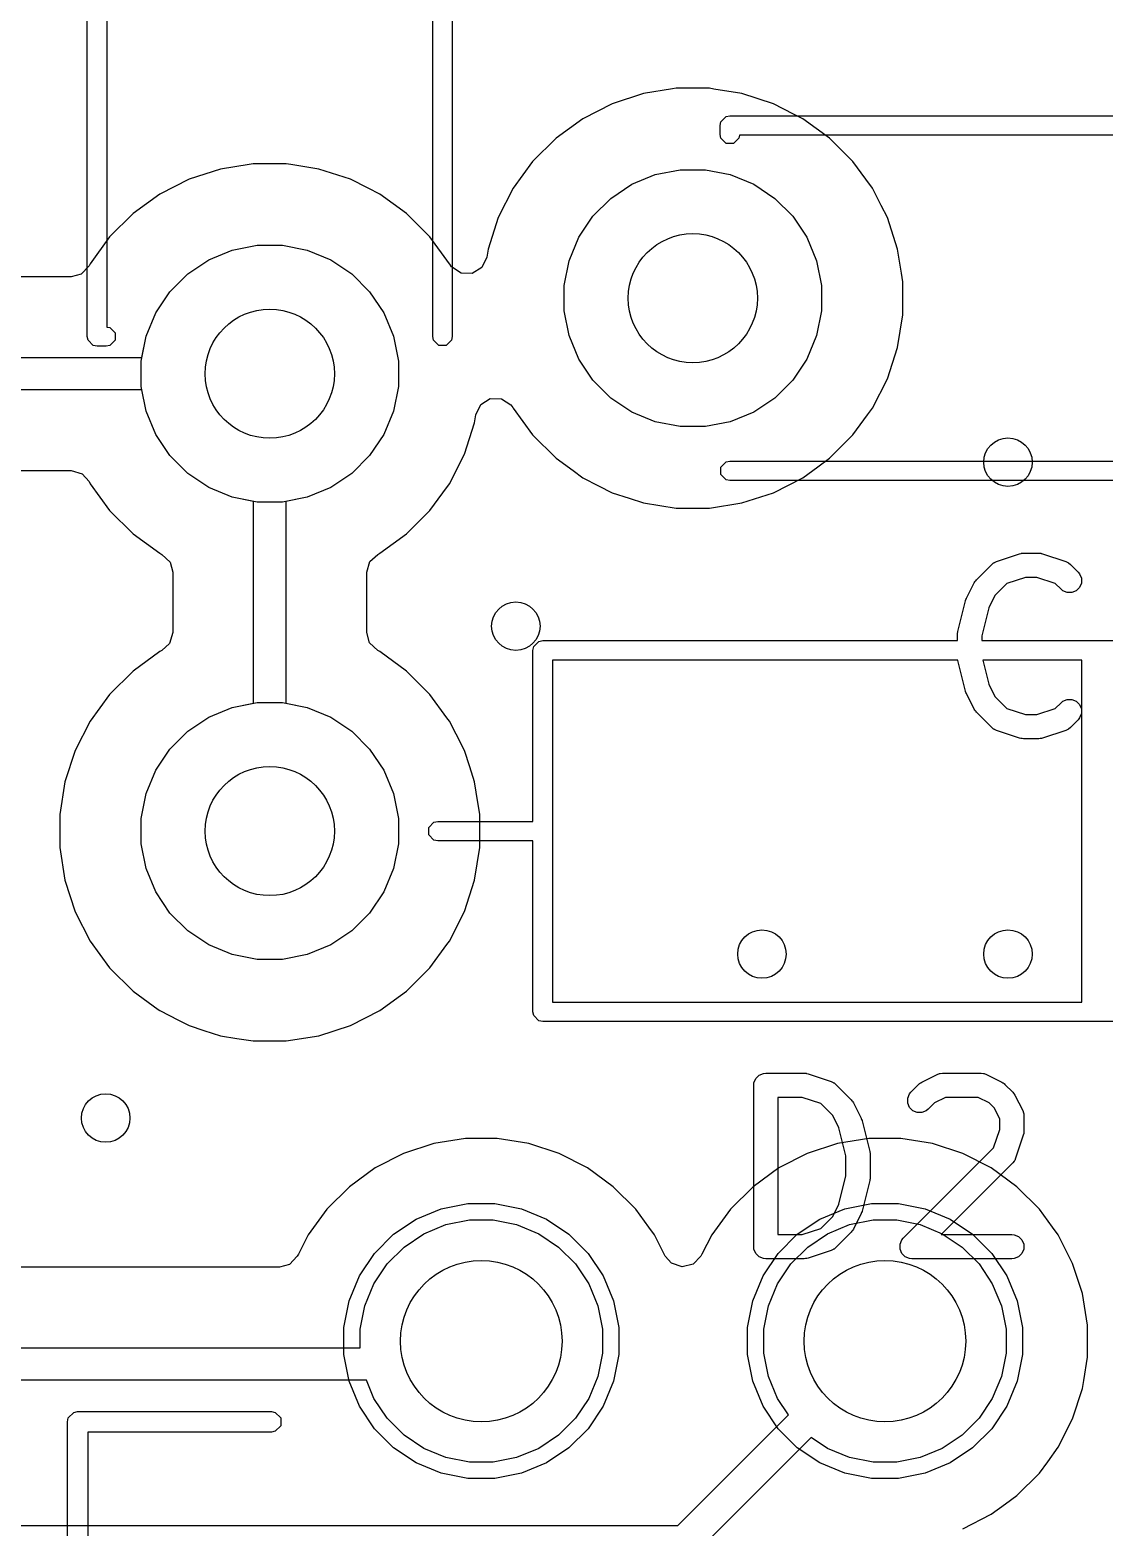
# Model space of a CAD drawing. Header units: inches. Extents: x 5.59 to 6.78, y -5.65 to -2.26.
# Drawn here: x 5.9721 to 6.234, y -3.8354 to -3.4702 of the extents above; entities that cross this region are included whole.
import ezdxf

# ---------------------------------------------------------------- set-up
doc = ezdxf.new("R2010")
doc.units = ezdxf.units.IN
doc.header["$MEASUREMENT"] = 0
for name, color, linetype, true_color in [('Edge.Cuts', 31, 'CONTINUOUS', 0xffb86c), ('F.Cu', 11, 'CONTINUOUS', 0xff5555), ('F.Mask', 191, 'CONTINUOUS', 0xbd93f9), ('F.Silkscreen', 141, 'CONTINUOUS', 0x8be9fd)]:
    doc.layers.add(name, color=color, linetype=linetype, true_color=true_color)

msp = doc.modelspace()

# ---------------------------------------------------------------- linework, layer by layer
at = {"layer": 'Edge.Cuts'}
for centre, radius in [((6.1337, -3.53559), 0.01575), ((6.1337, -3.53559), 0.01575), ((6.03055, -3.55402), 0.01575), ((6.03055, -3.55402), 0.01575), ((6.03055, -3.66559), 0.01575), ((6.03055, -3.66559), 0.01575), ((6.08213, -3.79), 0.01969), ((6.08213, -3.79), 0.01969), ((6.18055, -3.79), 0.01969), ((6.18055, -3.79), 0.01969)]:
    msp.add_circle(centre, radius, dxfattribs=at)
at = {"layer": 'F.Cu', "linetype": 'CONTINUOUS'}
for p, q in [((6.12171, -3.48565), (6.11405, -3.48814)), ((6.12871, -3.48454), (6.12171, -3.48565)), ((6.12967, -3.48439), (6.12871, -3.48454)), ((6.13773, -3.48439), (6.12967, -3.48439)), ((6.13882, -3.48456), (6.13773, -3.48439)), ((6.14569, -3.48565), (6.13882, -3.48456)), ((6.15336, -3.48814), (6.14569, -3.48565)), ((6.11405, -3.48814), (6.10687, -3.4918)), ((6.15829, -3.49066), (6.15336, -3.48814)), ((6.16054, -3.4918), (6.15829, -3.49066)), ((6.10687, -3.4918), (6.10035, -3.49654)), ((6.16706, -3.49654), (6.16054, -3.4918)), ((6.16054, -3.4918), (6.16054, -3.4918)), ((6.16054, -3.4918), (6.16054, -3.4918)), ((6.10035, -3.49654), (6.09465, -3.50224)), ((6.17275, -3.50224), (6.16706, -3.49654)), ((6.09465, -3.50224), (6.08991, -3.50876)), ((6.1759, -3.50657), (6.17275, -3.50224)), ((6.01856, -3.50408), (6.0109, -3.50657)), ((6.02556, -3.50297), (6.01856, -3.50408)), ((6.02652, -3.50281), (6.02556, -3.50297)), ((6.03458, -3.50281), (6.02652, -3.50281)), ((6.03567, -3.50299), (6.03458, -3.50281)), ((6.04254, -3.50408), (6.03567, -3.50299)), ((6.05021, -3.50657), (6.04254, -3.50408)), ((6.11885, -3.50781), (6.12456, -3.50545)), ((6.12456, -3.50545), (6.13061, -3.50425)), ((6.13061, -3.50425), (6.13679, -3.50425)), ((6.13679, -3.50425), (6.14284, -3.50545)), ((6.14284, -3.50545), (6.14855, -3.50781)), ((6.0109, -3.50657), (6.00372, -3.51022)), ((6.0545, -3.50876), (6.05021, -3.50657)), ((6.05739, -3.51022), (6.0545, -3.50876)), ((6.08991, -3.50876), (6.08625, -3.51594)), ((6.11372, -3.51124), (6.11885, -3.50781)), ((6.14855, -3.50781), (6.15368, -3.51124)), ((6.17749, -3.50876), (6.1759, -3.50657)), ((6.17966, -3.51301), (6.17749, -3.50876)), ((6.00372, -3.51022), (5.9972, -3.51496)), ((6.06391, -3.51496), (6.05739, -3.51022)), ((6.05739, -3.51022), (6.05739, -3.51022)), ((6.05739, -3.51022), (6.05739, -3.51022)), ((6.10935, -3.51561), (6.11372, -3.51124)), ((6.15368, -3.51124), (6.15805, -3.51561)), ((6.18115, -3.51594), (6.17966, -3.51301)), ((5.9972, -3.51496), (5.9915, -3.52066)), ((6.06961, -3.52066), (6.06391, -3.51496)), ((6.08625, -3.51594), (6.08376, -3.5236)), ((6.10592, -3.52074), (6.10935, -3.51561)), ((6.15805, -3.51561), (6.16148, -3.52074)), ((6.18364, -3.5236), (6.18115, -3.51594)), ((5.9915, -3.52066), (5.98676, -3.52718)), ((6.07434, -3.52718), (6.06961, -3.52066)), ((6.0157, -3.52624), (6.02141, -3.52388)), ((6.02141, -3.52388), (6.02746, -3.52267)), ((6.02746, -3.52267), (6.03364, -3.52267)), ((6.03364, -3.52267), (6.03969, -3.52388)), ((6.03969, -3.52388), (6.0454, -3.52624)), ((6.08376, -3.5236), (6.08345, -3.52559)), ((6.10356, -3.52645), (6.10592, -3.52074)), ((6.16148, -3.52074), (6.16384, -3.52645)), ((6.18457, -3.52949), (6.18364, -3.5236)), ((5.98649, -3.52771), (5.9846, -3.52971)), ((5.98676, -3.52718), (5.98649, -3.52771)), ((6.01057, -3.52967), (6.0157, -3.52624)), ((6.0454, -3.52624), (6.05053, -3.52967)), ((6.07444, -3.52734), (6.07434, -3.52718)), ((6.07446, -3.52733), (6.07444, -3.52734)), ((6.07489, -3.52797), (6.07446, -3.52733)), ((6.08345, -3.52559), (6.08227, -3.52808)), ((6.10236, -3.5325), (6.10356, -3.52645)), ((6.16384, -3.52645), (6.16505, -3.5325)), ((5.98214, -3.53037), (5.91815, -3.53037)), ((5.9846, -3.52971), (5.98214, -3.53037)), ((6.0062, -3.53403), (6.01057, -3.52967)), ((6.05053, -3.52967), (6.0549, -3.53403)), ((6.07718, -3.52949), (6.07489, -3.52797)), ((6.07993, -3.52953), (6.07718, -3.52949)), ((6.08227, -3.52808), (6.07993, -3.52953)), ((6.1849, -3.53156), (6.18457, -3.52949)), ((6.1849, -3.53962), (6.1849, -3.53156)), ((6.00277, -3.53917), (6.0062, -3.53403)), ((6.0549, -3.53403), (6.05833, -3.53917)), ((6.10236, -3.53868), (6.10236, -3.5325)), ((6.16505, -3.5325), (6.16505, -3.53868)), ((6.10356, -3.54473), (6.10236, -3.53868)), ((6.16505, -3.53868), (6.16384, -3.54473)), ((6.00041, -3.54487), (6.00277, -3.53917)), ((6.05833, -3.53917), (6.06069, -3.54487)), ((6.18364, -3.54758), (6.1849, -3.53962)), ((5.99938, -3.55008), (6.00041, -3.54487)), ((6.06069, -3.54487), (6.0619, -3.55093)), ((6.10592, -3.55044), (6.10356, -3.54473)), ((6.16384, -3.54473), (6.16148, -3.55044)), ((6.18115, -3.55524), (6.18364, -3.54758)), ((5.79061, -3.55008), (5.99938, -3.55008)), ((6.0619, -3.55093), (6.0619, -3.5571)), ((6.10935, -3.55557), (6.10592, -3.55044)), ((6.16148, -3.55044), (6.15805, -3.55557)), ((6.0619, -3.5571), (6.06069, -3.56316)), ((6.11372, -3.55994), (6.10935, -3.55557)), ((6.15805, -3.55557), (6.15368, -3.55994)), ((6.17749, -3.56243), (6.18115, -3.55524)), ((5.99938, -3.55795), (5.78898, -3.55795)), ((6.00041, -3.56316), (5.99938, -3.55795)), ((6.08199, -3.56153), (6.08432, -3.56007)), ((6.08432, -3.56007), (6.08707, -3.56011)), ((6.08707, -3.56011), (6.08936, -3.56163)), ((6.11885, -3.56337), (6.11372, -3.55994)), ((6.15368, -3.55994), (6.14855, -3.56337)), ((6.00277, -3.56886), (6.00041, -3.56316)), ((6.06069, -3.56316), (6.05833, -3.56886)), ((6.08049, -3.56601), (6.08081, -3.56401)), ((6.08081, -3.56401), (6.08199, -3.56153)), ((6.08936, -3.56163), (6.08979, -3.56227)), ((6.08979, -3.56227), (6.08981, -3.56226)), ((6.08981, -3.56226), (6.08991, -3.56243)), ((6.08991, -3.56243), (6.09465, -3.56895)), ((6.12456, -3.56573), (6.11885, -3.56337)), ((6.14855, -3.56337), (6.14284, -3.56573)), ((6.17275, -3.56895), (6.17629, -3.56407)), ((6.17629, -3.56407), (6.17749, -3.56243)), ((6.078, -3.57367), (6.08049, -3.56601)), ((6.13061, -3.56693), (6.12456, -3.56573)), ((6.13679, -3.56693), (6.13061, -3.56693)), ((6.14284, -3.56573), (6.13679, -3.56693)), ((6.0062, -3.574), (6.00277, -3.56886)), ((6.05833, -3.56886), (6.0549, -3.574)), ((6.09465, -3.56895), (6.10035, -3.57464)), ((6.16706, -3.57464), (6.17275, -3.56895)), ((6.17275, -3.56895), (6.17275, -3.56895)), ((6.17275, -3.56895), (6.17275, -3.56895)), ((6.01057, -3.57836), (6.0062, -3.574)), ((6.0549, -3.574), (6.05053, -3.57836)), ((6.07434, -3.58085), (6.078, -3.57367)), ((6.10035, -3.57464), (6.10449, -3.57766)), ((6.1642, -3.57672), (6.16706, -3.57464)), ((6.16706, -3.57464), (6.16706, -3.57464)), ((6.16706, -3.57464), (6.16706, -3.57464)), ((5.79239, -3.57766), (5.98214, -3.57766)), ((5.98214, -3.57766), (5.98478, -3.57843)), ((5.98478, -3.57843), (5.98649, -3.58032)), ((6.0157, -3.58179), (6.01057, -3.57836)), ((6.05053, -3.57836), (6.0454, -3.58179)), ((6.10449, -3.57766), (6.10687, -3.57938)), ((6.16054, -3.57938), (6.1642, -3.57672)), ((5.98649, -3.58032), (5.98676, -3.58085)), ((5.98676, -3.58085), (5.9915, -3.58737)), ((6.02141, -3.58416), (6.0157, -3.58179)), ((6.0454, -3.58179), (6.03969, -3.58416)), ((6.07275, -3.58304), (6.07434, -3.58085)), ((6.10687, -3.57938), (6.11069, -3.58133)), ((6.11069, -3.58133), (6.11405, -3.58304)), ((6.15336, -3.58304), (6.16054, -3.57938)), ((6.02661, -3.58519), (6.02141, -3.58416)), ((6.02661, -3.63442), (6.02661, -3.58519)), ((6.03969, -3.58416), (6.03449, -3.58519)), ((6.03449, -3.58519), (6.03449, -3.63442)), ((6.06961, -3.58737), (6.07275, -3.58304)), ((6.11405, -3.58304), (6.11405, -3.58304)), ((6.11405, -3.58304), (6.11405, -3.58304)), ((6.11405, -3.58304), (6.11815, -3.58438)), ((6.11815, -3.58438), (6.12171, -3.58553)), ((6.12171, -3.58553), (6.12569, -3.58616)), ((6.12569, -3.58616), (6.12967, -3.58679)), ((6.13773, -3.58679), (6.14569, -3.58553)), ((6.14569, -3.58553), (6.15336, -3.58304)), ((5.9915, -3.58737), (5.9915, -3.58737)), ((5.9915, -3.58737), (5.9972, -3.59307)), ((6.06391, -3.59307), (6.0696, -3.58737)), ((6.0696, -3.58737), (6.0696, -3.58737)), ((6.0696, -3.58737), (6.06961, -3.58737)), ((6.12967, -3.58679), (6.12967, -3.58679)), ((6.12967, -3.58679), (6.13773, -3.58679)), ((6.13773, -3.58679), (6.13773, -3.58679)), ((5.9972, -3.59307), (6.00372, -3.59781)), ((6.05739, -3.59781), (6.06391, -3.59307)), ((6.00372, -3.59781), (6.00424, -3.59808)), ((6.00424, -3.59808), (6.00624, -3.59996)), ((6.00624, -3.59996), (6.00691, -3.60243)), ((6.05419, -3.60243), (6.05497, -3.59979)), ((6.05497, -3.59979), (6.05686, -3.59808)), ((6.05686, -3.59808), (6.05739, -3.59781)), ((6.00691, -3.60243), (6.00691, -3.61718)), ((6.05419, -3.61718), (6.05419, -3.60243)), ((6.00691, -3.61718), (6.00613, -3.61982)), ((6.05486, -3.61964), (6.05419, -3.61718)), ((6.00372, -3.6218), (5.9972, -3.62654)), ((6.00424, -3.62153), (6.00372, -3.6218)), ((6.00613, -3.61982), (6.00424, -3.62153)), ((6.05686, -3.62153), (6.05486, -3.61964)), ((6.05739, -3.6218), (6.05686, -3.62153)), ((6.06391, -3.62654), (6.05739, -3.6218)), ((5.9972, -3.62654), (5.9915, -3.63224)), ((6.06961, -3.63224), (6.06391, -3.62654)), ((5.9915, -3.63224), (5.98676, -3.63876)), ((6.07374, -3.63792), (6.06961, -3.63224)), ((6.0157, -3.63781), (6.02141, -3.63545)), ((6.02141, -3.63545), (6.02661, -3.63442)), ((6.03449, -3.63442), (6.03969, -3.63545)), ((6.03969, -3.63545), (6.0454, -3.63781)), ((5.98676, -3.63876), (5.9831, -3.64594)), ((6.01057, -3.64124), (6.0157, -3.63781)), ((6.0454, -3.63781), (6.05053, -3.64124)), ((6.07434, -3.63876), (6.07374, -3.63792)), ((6.07598, -3.64197), (6.07434, -3.63876)), ((6.0062, -3.64561), (6.01057, -3.64124)), ((6.05053, -3.64124), (6.0549, -3.64561)), ((6.078, -3.64594), (6.07598, -3.64197)), ((5.9831, -3.64594), (5.98061, -3.6536)), ((6.00277, -3.65074), (6.0062, -3.64561)), ((6.0549, -3.64561), (6.05833, -3.65074)), ((6.0793, -3.64994), (6.078, -3.64594)), ((6.078, -3.64594), (6.078, -3.64594)), ((6.078, -3.64594), (6.078, -3.64594)), ((6.00041, -3.65645), (6.00277, -3.65074)), ((6.05833, -3.65074), (6.06069, -3.65645)), ((6.08049, -3.6536), (6.0793, -3.64994)), ((5.98061, -3.6536), (5.97935, -3.66156)), ((6.08089, -3.6561), (6.08049, -3.6536)), ((5.99921, -3.6625), (6.00041, -3.65645)), ((6.06069, -3.65645), (6.0619, -3.6625)), ((6.08175, -3.66156), (6.08089, -3.6561)), ((5.97935, -3.66156), (5.97935, -3.66962)), ((5.99921, -3.66868), (5.99921, -3.6625)), ((6.0619, -3.6625), (6.0619, -3.66868)), ((6.08175, -3.66962), (6.08175, -3.66156)), ((5.97935, -3.66962), (5.98061, -3.67758)), ((6.00041, -3.67473), (5.99921, -3.66868)), ((6.0619, -3.66868), (6.06069, -3.67473)), ((6.08049, -3.67758), (6.08175, -3.66962)), ((5.98061, -3.67758), (5.9831, -3.68525)), ((6.00277, -3.68044), (6.00041, -3.67473)), ((6.06069, -3.67473), (6.05833, -3.68044)), ((6.078, -3.68524), (6.08049, -3.67758)), ((6.0062, -3.68557), (6.00277, -3.68044)), ((6.05833, -3.68044), (6.0549, -3.68557)), ((5.9831, -3.68525), (5.98676, -3.69243)), ((6.01057, -3.68994), (6.0062, -3.68557)), ((6.0549, -3.68557), (6.05053, -3.68994)), ((6.07434, -3.69243), (6.078, -3.68524)), ((6.0157, -3.69337), (6.01057, -3.68994)), ((6.05053, -3.68994), (6.0454, -3.69337)), ((5.98676, -3.69243), (5.9915, -3.69895)), ((6.02141, -3.69573), (6.0157, -3.69337)), ((6.02746, -3.69693), (6.02141, -3.69573)), ((6.03969, -3.69573), (6.03364, -3.69693)), ((6.0454, -3.69337), (6.03969, -3.69573)), ((6.06961, -3.69895), (6.07374, -3.69326)), ((6.07374, -3.69326), (6.07434, -3.69243)), ((5.9915, -3.69895), (5.9972, -3.70464)), ((6.03364, -3.69693), (6.02746, -3.69693)), ((6.06391, -3.70464), (6.0696, -3.69895)), ((6.0696, -3.69895), (6.0696, -3.69895)), ((6.0696, -3.69895), (6.06961, -3.69895)), ((5.9972, -3.70464), (6.0033, -3.70908)), ((6.05739, -3.70938), (6.06246, -3.7057)), ((6.06246, -3.7057), (6.06391, -3.70464)), ((6.06391, -3.70464), (6.06391, -3.70464)), ((6.06391, -3.70464), (6.06391, -3.70464)), ((6.0033, -3.70908), (6.00372, -3.70938)), ((6.00372, -3.70938), (6.00829, -3.71171)), ((6.05021, -3.71304), (6.05739, -3.70938)), ((6.00829, -3.71171), (6.0109, -3.71304)), ((6.0109, -3.71304), (6.0109, -3.71304)), ((6.0109, -3.71304), (6.0109, -3.71304)), ((6.0109, -3.71304), (6.01448, -3.71421)), ((6.01448, -3.71421), (6.01856, -3.71553)), ((6.04254, -3.71553), (6.05021, -3.71304)), ((6.01856, -3.71553), (6.02254, -3.71616)), ((6.02254, -3.71616), (6.02652, -3.71679)), ((6.02652, -3.71679), (6.02652, -3.71679)), ((6.02652, -3.71679), (6.03458, -3.71679)), ((6.03458, -3.71679), (6.04254, -3.71553)), ((6.03458, -3.71679), (6.03458, -3.71679)), ((6.07056, -3.74183), (6.06317, -3.74423)), ((6.07824, -3.74061), (6.07056, -3.74183)), ((6.08601, -3.74061), (6.07824, -3.74061)), ((6.07824, -3.74061), (6.07824, -3.74061)), ((6.09369, -3.74183), (6.08601, -3.74061)), ((6.08601, -3.74061), (6.08601, -3.74061)), ((6.10108, -3.74423), (6.09369, -3.74183)), ((6.16899, -3.74183), (6.16159, -3.74423)), ((6.17666, -3.74061), (6.16899, -3.74183)), ((6.18444, -3.74061), (6.17666, -3.74061)), ((6.17666, -3.74061), (6.17666, -3.74061)), ((6.19212, -3.74183), (6.18444, -3.74061)), ((6.18444, -3.74061), (6.18444, -3.74061)), ((6.19951, -3.74423), (6.19212, -3.74183)), ((6.06317, -3.74423), (6.05624, -3.74776)), ((6.10109, -3.74423), (6.10108, -3.74423)), ((6.10801, -3.74776), (6.10109, -3.74423)), ((6.16159, -3.74423), (6.15467, -3.74776)), ((6.20644, -3.74776), (6.19951, -3.74423)), ((6.19951, -3.74423), (6.19951, -3.74423)), ((6.05624, -3.74776), (6.04995, -3.75233)), ((6.1143, -3.75233), (6.10801, -3.74776)), ((6.10801, -3.74776), (6.10801, -3.74776)), ((6.10801, -3.74776), (6.10801, -3.74776)), ((6.15467, -3.74776), (6.14838, -3.75233)), ((6.21273, -3.75233), (6.20644, -3.74776)), ((6.20644, -3.74776), (6.20644, -3.74776)), ((6.20644, -3.74776), (6.20644, -3.74776)), ((6.04995, -3.75233), (6.04445, -3.75782)), ((6.1198, -3.75782), (6.1143, -3.75233)), ((6.14838, -3.75233), (6.14288, -3.75782)), ((6.21822, -3.75782), (6.21273, -3.75233)), ((6.04445, -3.75782), (6.03988, -3.76411)), ((6.123, -3.76224), (6.1198, -3.75782)), ((6.14288, -3.75782), (6.13831, -3.76411)), ((6.22143, -3.76224), (6.21822, -3.75782)), ((6.06813, -3.76382), (6.07351, -3.76159)), ((6.07351, -3.76159), (6.07922, -3.76046)), ((6.07922, -3.76046), (6.08504, -3.76046)), ((6.08504, -3.76046), (6.09074, -3.76159)), ((6.09074, -3.76159), (6.09612, -3.76382)), ((6.16656, -3.76382), (6.17193, -3.76159)), ((6.17193, -3.76159), (6.17764, -3.76046)), ((6.17764, -3.76046), (6.18346, -3.76046)), ((6.18346, -3.76046), (6.18917, -3.76159)), ((6.18917, -3.76159), (6.19454, -3.76382)), ((6.03988, -3.76411), (6.03752, -3.76876)), ((6.03988, -3.76411), (6.03988, -3.76411)), ((6.06329, -3.76705), (6.06813, -3.76382)), ((6.09612, -3.76382), (6.10096, -3.76705)), ((6.12437, -3.76411), (6.123, -3.76224)), ((6.12673, -3.76876), (6.12437, -3.76411)), ((6.13831, -3.76411), (6.13594, -3.76876)), ((6.13831, -3.76411), (6.13831, -3.76411)), ((6.16172, -3.76705), (6.16656, -3.76382)), ((6.19454, -3.76382), (6.19938, -3.76705)), ((6.22279, -3.76411), (6.22143, -3.76224)), ((6.22632, -3.77104), (6.22279, -3.76411)), ((6.03752, -3.76876), (6.03725, -3.76928)), ((6.05918, -3.77117), (6.06329, -3.76705)), ((6.10096, -3.76705), (6.10507, -3.77117)), ((6.12699, -3.76926), (6.12673, -3.76876)), ((6.13594, -3.76876), (6.13569, -3.76926)), ((6.1576, -3.77117), (6.16172, -3.76705)), ((6.19938, -3.76705), (6.2035, -3.77117)), ((6.0329, -3.77195), (5.91896, -3.77195)), ((6.03536, -3.77128), (6.0329, -3.77195)), ((6.03725, -3.76928), (6.03536, -3.77128)), ((6.05595, -3.77601), (6.05918, -3.77117)), ((6.10507, -3.77117), (6.10831, -3.77601)), ((6.12853, -3.77103), (6.12699, -3.76926)), ((6.13113, -3.77192), (6.12853, -3.77103)), ((6.1338, -3.77126), (6.13113, -3.77192)), ((6.13569, -3.76926), (6.1338, -3.77126)), ((6.15437, -3.77601), (6.1576, -3.77117)), ((6.2035, -3.77117), (6.20673, -3.77601)), ((6.22729, -3.77402), (6.22632, -3.77104)), ((6.05372, -3.78138), (6.05595, -3.77601)), ((6.10831, -3.77601), (6.11053, -3.78138)), ((6.15214, -3.78138), (6.15437, -3.77601)), ((6.20673, -3.77601), (6.20896, -3.78138)), ((6.22872, -3.77843), (6.22729, -3.77402)), ((6.22994, -3.78611), (6.22872, -3.77843)), ((6.05258, -3.78709), (6.05372, -3.78138)), ((6.11053, -3.78138), (6.11167, -3.78709)), ((6.15101, -3.78709), (6.15214, -3.78138)), ((6.20896, -3.78138), (6.21009, -3.78709)), ((6.05258, -3.79165), (6.05258, -3.78709)), ((6.11167, -3.78709), (6.11167, -3.79291)), ((6.15101, -3.79291), (6.15101, -3.78709)), ((6.21009, -3.78709), (6.21009, -3.79291)), ((6.22994, -3.79389), (6.22994, -3.78611)), ((5.90173, -3.79165), (6.05258, -3.79165)), ((6.11167, -3.79291), (6.11053, -3.79862)), ((6.15214, -3.79862), (6.15101, -3.79291)), ((6.21009, -3.79291), (6.20896, -3.79862)), ((6.22903, -3.79962), (6.22994, -3.79389)), ((6.0541, -3.79953), (5.90173, -3.79953)), ((6.05595, -3.80399), (6.0541, -3.79953)), ((6.11053, -3.79862), (6.10831, -3.80399)), ((6.15437, -3.80399), (6.15214, -3.79862)), ((6.20896, -3.79862), (6.20673, -3.80399)), ((6.22632, -3.80896), (6.22872, -3.80157)), ((6.22872, -3.80157), (6.22903, -3.79962)), ((6.05918, -3.80883), (6.05595, -3.80399)), ((6.10831, -3.80399), (6.10507, -3.80883)), ((6.15702, -3.80796), (6.15437, -3.80399)), ((6.20673, -3.80399), (6.2035, -3.80883)), ((6.06329, -3.81295), (6.05918, -3.80883)), ((6.10507, -3.80883), (6.10096, -3.81295)), ((6.13002, -3.83496), (6.15702, -3.80796)), ((6.2035, -3.80883), (6.19938, -3.81295)), ((6.22279, -3.81589), (6.22632, -3.80896)), ((6.06813, -3.81618), (6.06329, -3.81295)), ((6.07351, -3.81841), (6.06813, -3.81618)), ((6.09612, -3.81618), (6.09074, -3.81841)), ((6.10096, -3.81295), (6.09612, -3.81618)), ((6.16259, -3.81353), (6.13444, -3.84168)), ((6.16656, -3.81618), (6.16259, -3.81353)), ((6.17193, -3.81841), (6.16656, -3.81618)), ((6.19454, -3.81618), (6.18917, -3.81841)), ((6.19938, -3.81295), (6.19454, -3.81618)), ((6.22023, -3.81942), (6.22279, -3.81589)), ((6.07922, -3.81954), (6.07351, -3.81841)), ((6.08504, -3.81954), (6.07922, -3.81954)), ((6.09074, -3.81841), (6.08504, -3.81954)), ((6.17764, -3.81954), (6.17193, -3.81841)), ((6.18346, -3.81954), (6.17764, -3.81954)), ((6.18917, -3.81841), (6.18346, -3.81954)), ((6.21822, -3.82218), (6.22023, -3.81942)), ((6.21273, -3.82767), (6.21822, -3.82218)), ((6.21822, -3.82218), (6.21822, -3.82218)), ((6.21822, -3.82218), (6.21822, -3.82218)), ((6.20644, -3.83224), (6.20997, -3.82968)), ((6.20997, -3.82968), (6.21273, -3.82767)), ((6.21273, -3.82767), (6.21273, -3.82767)), ((6.21273, -3.82767), (6.21273, -3.82767)), ((6.19951, -3.83577), (6.20644, -3.83224)), ((5.77549, -3.83496), (6.13002, -3.83496))]:
    msp.add_line(p, q, dxfattribs=at)
at = {"layer": 'F.Cu'}
for centre, radius in [((6.1337, -3.53559), 0.01575), ((6.1337, -3.53559), 0.01575), ((6.03055, -3.55402), 0.01575), ((6.03055, -3.55402), 0.01575), ((6.21055, -3.57559), 0.00591), ((6.21055, -3.57559), 0.00591), ((6.09055, -3.61559), 0.00591), ((6.09055, -3.61559), 0.00591), ((6.03055, -3.66559), 0.01575), ((6.03055, -3.66559), 0.01575), ((6.15055, -3.69559), 0.00591), ((6.15055, -3.69559), 0.00591), ((6.21055, -3.69559), 0.00591), ((6.21055, -3.69559), 0.00591), ((5.99055, -3.73559), 0.00591), ((5.99055, -3.73559), 0.00591), ((6.08213, -3.79), 0.01969), ((6.08213, -3.79), 0.01969), ((6.18055, -3.79), 0.01969), ((6.18055, -3.79), 0.01969)]:
    msp.add_circle(centre, radius, dxfattribs=at)
at = {"layer": 'F.Mask', "linetype": 'CONTINUOUS'}
for p, q in [((6.11885, -3.50781), (6.12456, -3.50545)), ((6.12456, -3.50545), (6.13061, -3.50425)), ((6.13061, -3.50425), (6.13679, -3.50425)), ((6.13679, -3.50425), (6.14284, -3.50545)), ((6.14284, -3.50545), (6.14855, -3.50781)), ((6.11372, -3.51124), (6.11885, -3.50781)), ((6.14855, -3.50781), (6.15368, -3.51124)), ((6.10935, -3.51561), (6.11372, -3.51124)), ((6.15368, -3.51124), (6.15805, -3.51561)), ((6.10592, -3.52074), (6.10935, -3.51561)), ((6.15805, -3.51561), (6.16148, -3.52074)), ((6.0157, -3.52624), (6.02141, -3.52388)), ((6.02141, -3.52388), (6.02746, -3.52267)), ((6.02746, -3.52267), (6.03364, -3.52267)), ((6.03364, -3.52267), (6.03969, -3.52388)), ((6.03969, -3.52388), (6.0454, -3.52624)), ((6.10356, -3.52645), (6.10592, -3.52074)), ((6.16148, -3.52074), (6.16384, -3.52645)), ((6.01057, -3.52967), (6.0157, -3.52624)), ((6.0454, -3.52624), (6.05053, -3.52967)), ((6.10236, -3.5325), (6.10356, -3.52645)), ((6.16384, -3.52645), (6.16505, -3.5325)), ((6.0062, -3.53403), (6.01057, -3.52967)), ((6.05053, -3.52967), (6.0549, -3.53403)), ((6.00277, -3.53917), (6.0062, -3.53403)), ((6.0549, -3.53403), (6.05833, -3.53917)), ((6.10236, -3.53868), (6.10236, -3.5325)), ((6.16505, -3.5325), (6.16505, -3.53868)), ((6.10356, -3.54473), (6.10236, -3.53868)), ((6.16505, -3.53868), (6.16384, -3.54473)), ((6.00041, -3.54487), (6.00277, -3.53917)), ((6.05833, -3.53917), (6.06069, -3.54487)), ((5.99921, -3.55093), (6.00041, -3.54487)), ((6.06069, -3.54487), (6.0619, -3.55093)), ((6.10592, -3.55044), (6.10356, -3.54473)), ((6.16384, -3.54473), (6.16148, -3.55044)), ((5.99921, -3.5571), (5.99921, -3.55093)), ((6.0619, -3.55093), (6.0619, -3.5571)), ((6.10935, -3.55557), (6.10592, -3.55044)), ((6.16148, -3.55044), (6.15805, -3.55557)), ((6.00041, -3.56316), (5.99921, -3.5571)), ((6.0619, -3.5571), (6.06069, -3.56316)), ((6.11372, -3.55994), (6.10935, -3.55557)), ((6.15805, -3.55557), (6.15368, -3.55994)), ((6.11885, -3.56337), (6.11372, -3.55994)), ((6.15368, -3.55994), (6.14855, -3.56337)), ((6.00277, -3.56886), (6.00041, -3.56316)), ((6.06069, -3.56316), (6.05833, -3.56886)), ((6.12456, -3.56573), (6.11885, -3.56337)), ((6.14855, -3.56337), (6.14284, -3.56573)), ((6.13061, -3.56693), (6.12456, -3.56573)), ((6.13679, -3.56693), (6.13061, -3.56693)), ((6.14284, -3.56573), (6.13679, -3.56693)), ((6.0062, -3.574), (6.00277, -3.56886)), ((6.05833, -3.56886), (6.0549, -3.574)), ((6.01057, -3.57836), (6.0062, -3.574)), ((6.0549, -3.574), (6.05053, -3.57836)), ((6.0157, -3.58179), (6.01057, -3.57836)), ((6.05053, -3.57836), (6.0454, -3.58179)), ((6.02141, -3.58416), (6.0157, -3.58179)), ((6.0454, -3.58179), (6.03969, -3.58416)), ((6.02746, -3.58536), (6.02141, -3.58416)), ((6.03364, -3.58536), (6.02746, -3.58536)), ((6.03969, -3.58416), (6.03364, -3.58536)), ((6.0157, -3.63781), (6.02141, -3.63545)), ((6.02141, -3.63545), (6.02746, -3.63425)), ((6.02746, -3.63425), (6.03364, -3.63425)), ((6.03364, -3.63425), (6.03969, -3.63545)), ((6.03969, -3.63545), (6.0454, -3.63781)), ((6.01057, -3.64124), (6.0157, -3.63781)), ((6.0454, -3.63781), (6.05053, -3.64124)), ((6.0062, -3.64561), (6.01057, -3.64124)), ((6.05053, -3.64124), (6.0549, -3.64561)), ((6.00277, -3.65074), (6.0062, -3.64561)), ((6.0549, -3.64561), (6.05833, -3.65074)), ((6.00041, -3.65645), (6.00277, -3.65074)), ((6.05833, -3.65074), (6.06069, -3.65645)), ((5.99921, -3.6625), (6.00041, -3.65645)), ((6.06069, -3.65645), (6.0619, -3.6625)), ((5.99921, -3.66868), (5.99921, -3.6625)), ((6.0619, -3.6625), (6.0619, -3.66868)), ((6.00041, -3.67473), (5.99921, -3.66868)), ((6.0619, -3.66868), (6.06069, -3.67473)), ((6.00277, -3.68044), (6.00041, -3.67473)), ((6.06069, -3.67473), (6.05833, -3.68044)), ((6.0062, -3.68557), (6.00277, -3.68044)), ((6.05833, -3.68044), (6.0549, -3.68557)), ((6.01057, -3.68994), (6.0062, -3.68557)), ((6.0549, -3.68557), (6.05053, -3.68994)), ((6.0157, -3.69337), (6.01057, -3.68994)), ((6.05053, -3.68994), (6.0454, -3.69337)), ((6.02141, -3.69573), (6.0157, -3.69337)), ((6.02746, -3.69693), (6.02141, -3.69573)), ((6.03969, -3.69573), (6.03364, -3.69693)), ((6.0454, -3.69337), (6.03969, -3.69573)), ((6.03364, -3.69693), (6.02746, -3.69693)), ((6.06624, -3.76028), (6.07234, -3.75775)), ((6.07234, -3.75775), (6.07882, -3.75646)), ((6.07882, -3.75646), (6.08543, -3.75646)), ((6.08543, -3.75646), (6.09191, -3.75775)), ((6.09191, -3.75775), (6.09801, -3.76028)), ((6.16466, -3.76028), (6.17077, -3.75775)), ((6.17077, -3.75775), (6.17725, -3.75646)), ((6.17725, -3.75646), (6.18385, -3.75646)), ((6.18385, -3.75646), (6.19033, -3.75775)), ((6.19033, -3.75775), (6.19644, -3.76028)), ((6.06075, -3.76395), (6.06624, -3.76028)), ((6.09801, -3.76028), (6.10351, -3.76395)), ((6.15917, -3.76395), (6.16466, -3.76028)), ((6.19644, -3.76028), (6.20193, -3.76395)), ((6.05607, -3.76862), (6.06075, -3.76395)), ((6.10351, -3.76395), (6.10818, -3.76862)), ((6.1545, -3.76862), (6.15917, -3.76395)), ((6.20193, -3.76395), (6.2066, -3.76862)), ((6.0524, -3.77411), (6.05607, -3.76862)), ((6.10818, -3.76862), (6.11185, -3.77411)), ((6.15083, -3.77411), (6.1545, -3.76862)), ((6.2066, -3.76862), (6.21027, -3.77411)), ((6.04988, -3.78022), (6.0524, -3.77411)), ((6.11185, -3.77411), (6.11438, -3.78022)), ((6.1483, -3.78022), (6.15083, -3.77411)), ((6.21027, -3.77411), (6.2128, -3.78022)), ((6.04859, -3.7867), (6.04988, -3.78022)), ((6.11438, -3.78022), (6.11566, -3.7867)), ((6.14701, -3.7867), (6.1483, -3.78022)), ((6.2128, -3.78022), (6.21409, -3.7867)), ((6.04859, -3.7933), (6.04859, -3.7867)), ((6.11566, -3.7867), (6.11566, -3.7933)), ((6.14701, -3.7933), (6.14701, -3.7867)), ((6.21409, -3.7867), (6.21409, -3.7933)), ((6.04988, -3.79978), (6.04859, -3.7933)), ((6.11566, -3.7933), (6.11438, -3.79978)), ((6.1483, -3.79978), (6.14701, -3.7933)), ((6.21409, -3.7933), (6.2128, -3.79978)), ((6.0524, -3.80589), (6.04988, -3.79978)), ((6.11438, -3.79978), (6.11185, -3.80589)), ((6.15083, -3.80589), (6.1483, -3.79978)), ((6.2128, -3.79978), (6.21027, -3.80589)), ((6.05607, -3.81138), (6.0524, -3.80589)), ((6.11185, -3.80589), (6.10818, -3.81138)), ((6.1545, -3.81138), (6.15083, -3.80589)), ((6.21027, -3.80589), (6.2066, -3.81138)), ((6.06075, -3.81605), (6.05607, -3.81138)), ((6.10818, -3.81138), (6.10351, -3.81605)), ((6.15917, -3.81605), (6.1545, -3.81138)), ((6.2066, -3.81138), (6.20193, -3.81605)), ((6.06624, -3.81972), (6.06075, -3.81605)), ((6.10351, -3.81605), (6.09801, -3.81972)), ((6.16466, -3.81972), (6.15917, -3.81605)), ((6.20193, -3.81605), (6.19644, -3.81972)), ((6.07234, -3.82225), (6.06624, -3.81972)), ((6.09801, -3.81972), (6.09191, -3.82225)), ((6.17077, -3.82225), (6.16466, -3.81972)), ((6.19644, -3.81972), (6.19033, -3.82225)), ((6.07882, -3.82354), (6.07234, -3.82225)), ((6.08543, -3.82354), (6.07882, -3.82354)), ((6.09191, -3.82225), (6.08543, -3.82354)), ((6.17725, -3.82354), (6.17077, -3.82225)), ((6.18385, -3.82354), (6.17725, -3.82354)), ((6.19033, -3.82225), (6.18385, -3.82354))]:
    msp.add_line(p, q, dxfattribs=at)
at = {"layer": 'F.Mask'}
for centre, radius in [((6.1337, -3.53559), 0.01575), ((6.1337, -3.53559), 0.01575), ((6.03055, -3.55402), 0.01575), ((6.03055, -3.55402), 0.01575), ((6.03055, -3.66559), 0.01575), ((6.03055, -3.66559), 0.01575), ((6.08213, -3.79), 0.01969), ((6.08213, -3.79), 0.01969), ((6.18055, -3.79), 0.01969), ((6.18055, -3.79), 0.01969)]:
    msp.add_circle(centre, radius, dxfattribs=at)
at = {"layer": 'F.Silkscreen', "linetype": 'CONTINUOUS'}
for p, q in [((5.98606, -3.54496), (5.98606, -3.36622)), ((5.99079, -3.36622), (5.99079, -3.54263)), ((6.07504, -3.36622), (6.07504, -3.54496)), ((6.07031, -3.54496), (6.07031, -3.36855)), ((6.14057, -3.49256), (6.14185, -3.49128)), ((6.14185, -3.49128), (6.14276, -3.4911)), ((6.14276, -3.4911), (6.3215, -3.4911)), ((6.14039, -3.49346), (6.14057, -3.49256)), ((6.14039, -3.49567), (6.14039, -3.49346)), ((6.14057, -3.49657), (6.14039, -3.49567)), ((6.14185, -3.49785), (6.14057, -3.49657)), ((6.14366, -3.49785), (6.14185, -3.49785)), ((6.14494, -3.49657), (6.14366, -3.49785)), ((6.14509, -3.49583), (6.14494, -3.49657)), ((6.3215, -3.49583), (6.14509, -3.49583)), ((5.98624, -3.54586), (5.98606, -3.54496)), ((5.98752, -3.54714), (5.98624, -3.54586)), ((5.99079, -3.54263), (5.99153, -3.54278)), ((5.99153, -3.54278), (5.99281, -3.54406)), ((5.99281, -3.54586), (5.99153, -3.54714)), ((5.99281, -3.54406), (5.99281, -3.54586)), ((6.07049, -3.54586), (6.07031, -3.54496)), ((6.07177, -3.54714), (6.07049, -3.54586)), ((6.07486, -3.54586), (6.07358, -3.54714)), ((6.07504, -3.54496), (6.07486, -3.54586)), ((5.98843, -3.54732), (5.98752, -3.54714)), ((5.99063, -3.54732), (5.98843, -3.54732)), ((5.99153, -3.54714), (5.99063, -3.54732)), ((6.07358, -3.54714), (6.07177, -3.54714)), ((6.14185, -3.57553), (6.14276, -3.57535)), ((6.14276, -3.57535), (6.31917, -3.57535)), ((6.14057, -3.57681), (6.14185, -3.57553)), ((6.14057, -3.57862), (6.14057, -3.57681)), ((6.14185, -3.5799), (6.14057, -3.57862)), ((6.14276, -3.58008), (6.14185, -3.5799)), ((6.3215, -3.58008), (6.14276, -3.58008)), ((6.20285, -3.60428), (6.2066, -3.60053)), ((6.2066, -3.60053), (6.20705, -3.60016)), ((6.20705, -3.60016), (6.20715, -3.60012)), ((6.20715, -3.60012), (6.20723, -3.60005)), ((6.20723, -3.60005), (6.20776, -3.59981)), ((6.20776, -3.59981), (6.21338, -3.59794)), ((6.21338, -3.59794), (6.21367, -3.59787)), ((6.21367, -3.59787), (6.21374, -3.59784)), ((6.21374, -3.59784), (6.21384, -3.59783)), ((6.21384, -3.59783), (6.21395, -3.59781)), ((6.21395, -3.59781), (6.21402, -3.59782)), ((6.21402, -3.59782), (6.21432, -3.59779)), ((6.21432, -3.59779), (6.21807, -3.59779)), ((6.21807, -3.59779), (6.21836, -3.59782)), ((6.21836, -3.59782), (6.21843, -3.59781)), ((6.21843, -3.59781), (6.21854, -3.59783)), ((6.21854, -3.59783), (6.21864, -3.59784)), ((6.21864, -3.59784), (6.21871, -3.59787)), ((6.21871, -3.59787), (6.219, -3.59794)), ((6.219, -3.59794), (6.22462, -3.59981)), ((6.22462, -3.59981), (6.22515, -3.60005)), ((6.22515, -3.60005), (6.22523, -3.60012)), ((6.22523, -3.60012), (6.22533, -3.60016)), ((6.22533, -3.60016), (6.22578, -3.60053)), ((6.22578, -3.60053), (6.22765, -3.6024)), ((6.20249, -3.60472), (6.20255, -3.60464)), ((6.20255, -3.60464), (6.20261, -3.60455)), ((6.20261, -3.60455), (6.20267, -3.6045)), ((6.20267, -3.6045), (6.20285, -3.60428)), ((6.21479, -3.60369), (6.21029, -3.6052)), ((6.21759, -3.60369), (6.21479, -3.60369)), ((6.22209, -3.6052), (6.21759, -3.60369)), ((6.22765, -3.6024), (6.22802, -3.60285)), ((6.22802, -3.60285), (6.22846, -3.60391)), ((6.22846, -3.60391), (6.22846, -3.60507)), ((6.20043, -3.60879), (6.2023, -3.60504)), ((6.2023, -3.60504), (6.20246, -3.6048)), ((6.20246, -3.6048), (6.20249, -3.60472)), ((6.20737, -3.60811), (6.20585, -3.61115)), ((6.21029, -3.6052), (6.20737, -3.60811)), ((6.22348, -3.60658), (6.22209, -3.6052)), ((6.22392, -3.60695), (6.22348, -3.60658)), ((6.22499, -3.60739), (6.22392, -3.60695)), ((6.22614, -3.60739), (6.22499, -3.60739)), ((6.2272, -3.60695), (6.22614, -3.60739)), ((6.22802, -3.60613), (6.2272, -3.60695)), ((6.22846, -3.60507), (6.22802, -3.60613)), ((6.19833, -3.6169), (6.2002, -3.6094)), ((6.2002, -3.6094), (6.20022, -3.60936)), ((6.20022, -3.60933), (6.20031, -3.6091)), ((6.20022, -3.60936), (6.20022, -3.60933)), ((6.20031, -3.6091), (6.2004, -3.60885)), ((6.2004, -3.60885), (6.20041, -3.60884)), ((6.20041, -3.60884), (6.20043, -3.60879)), ((6.20585, -3.61115), (6.20415, -3.61798)), ((6.09618, -3.61931), (6.09709, -3.61913)), ((6.09709, -3.61913), (6.19824, -3.61913)), ((6.19824, -3.61747), (6.19827, -3.61725)), ((6.19825, -3.61751), (6.19824, -3.61747)), ((6.19824, -3.61761), (6.19825, -3.61751)), ((6.19824, -3.61913), (6.19824, -3.61761)), ((6.19827, -3.61725), (6.1983, -3.61704)), ((6.1983, -3.61704), (6.19831, -3.617)), ((6.19831, -3.617), (6.19833, -3.6169)), ((6.20415, -3.61798), (6.20415, -3.61913)), ((6.20415, -3.61913), (6.24007, -3.61913)), ((6.09472, -3.6215), (6.0949, -3.62059)), ((6.09472, -3.66323), (6.09472, -3.6215)), ((6.0949, -3.62059), (6.09618, -3.61931)), ((6.19831, -3.62386), (6.09945, -3.62386)), ((6.09945, -3.62386), (6.09945, -3.70732)), ((6.19833, -3.62395), (6.19831, -3.62386)), ((6.2002, -3.63145), (6.19833, -3.62395)), ((6.20439, -3.62386), (6.20585, -3.62971)), ((6.22858, -3.62386), (6.20439, -3.62386)), ((6.22858, -3.70732), (6.22858, -3.62386)), ((6.20585, -3.62971), (6.20737, -3.63274)), ((6.20022, -3.6315), (6.2002, -3.63145)), ((6.20022, -3.63152), (6.20022, -3.6315)), ((6.20031, -3.63176), (6.20022, -3.63152)), ((6.2004, -3.632), (6.20031, -3.63176)), ((6.20041, -3.63202), (6.2004, -3.632)), ((6.20043, -3.63206), (6.20041, -3.63202)), ((6.2023, -3.63581), (6.20043, -3.63206)), ((6.20737, -3.63274), (6.21029, -3.63566)), ((6.22392, -3.63391), (6.22499, -3.63347)), ((6.22499, -3.63347), (6.22614, -3.63347)), ((6.22614, -3.63347), (6.2272, -3.63391)), ((6.20246, -3.63606), (6.2023, -3.63581)), ((6.20249, -3.63613), (6.20246, -3.63606)), ((6.20255, -3.63621), (6.20249, -3.63613)), ((6.20261, -3.6363), (6.20255, -3.63621)), ((6.20267, -3.63635), (6.20261, -3.6363)), ((6.20285, -3.63657), (6.20267, -3.63635)), ((6.2066, -3.64032), (6.20285, -3.63657)), ((6.21029, -3.63566), (6.21479, -3.63716)), ((6.21479, -3.63716), (6.21759, -3.63716)), ((6.21759, -3.63716), (6.22209, -3.63566)), ((6.22209, -3.63566), (6.22348, -3.63427)), ((6.22348, -3.63427), (6.22392, -3.63391)), ((6.2272, -3.63391), (6.22802, -3.63472)), ((6.22802, -3.63472), (6.22846, -3.63579)), ((6.22846, -3.63694), (6.22802, -3.638)), ((6.22846, -3.63579), (6.22846, -3.63694)), ((6.20705, -3.64069), (6.2066, -3.64032)), ((6.20715, -3.64073), (6.20705, -3.64069)), ((6.20723, -3.6408), (6.20715, -3.64073)), ((6.20776, -3.64104), (6.20723, -3.6408)), ((6.21338, -3.64291), (6.20776, -3.64104)), ((6.22462, -3.64104), (6.219, -3.64291)), ((6.22515, -3.6408), (6.22462, -3.64104)), ((6.22523, -3.64073), (6.22515, -3.6408)), ((6.22533, -3.64069), (6.22523, -3.64073)), ((6.22578, -3.64032), (6.22533, -3.64069)), ((6.22765, -3.63845), (6.22578, -3.64032)), ((6.22802, -3.638), (6.22765, -3.63845)), ((6.21367, -3.64298), (6.21338, -3.64291)), ((6.21374, -3.64301), (6.21367, -3.64298)), ((6.21384, -3.64302), (6.21374, -3.64301)), ((6.21395, -3.64304), (6.21384, -3.64302)), ((6.21402, -3.64303), (6.21395, -3.64304)), ((6.21432, -3.64306), (6.21402, -3.64303)), ((6.21807, -3.64306), (6.21432, -3.64306)), ((6.21836, -3.64303), (6.21807, -3.64306)), ((6.21843, -3.64304), (6.21836, -3.64303)), ((6.21854, -3.64302), (6.21843, -3.64304)), ((6.21864, -3.64301), (6.21854, -3.64302)), ((6.21871, -3.64298), (6.21864, -3.64301)), ((6.219, -3.64291), (6.21871, -3.64298)), ((6.06931, -3.66469), (6.07059, -3.66341)), ((6.06931, -3.66649), (6.06931, -3.66469)), ((6.07059, -3.66777), (6.06931, -3.66649)), ((6.07059, -3.66341), (6.0715, -3.66323)), ((6.0715, -3.66323), (6.09472, -3.66323)), ((6.0715, -3.66795), (6.07059, -3.66777)), ((6.09472, -3.66795), (6.0715, -3.66795)), ((6.09472, -3.70969), (6.09472, -3.66795)), ((6.0949, -3.71059), (6.09472, -3.70969)), ((6.09945, -3.70732), (6.22858, -3.70732)), ((6.09618, -3.71187), (6.0949, -3.71059)), ((6.09709, -3.71205), (6.09618, -3.71187)), ((6.26402, -3.71205), (6.09709, -3.71205)), ((6.14904, -3.72595), (6.14985, -3.72514)), ((6.14985, -3.72514), (6.15092, -3.7247)), ((6.15092, -3.7247), (6.15149, -3.72464)), ((6.15149, -3.72464), (6.16087, -3.72464)), ((6.16087, -3.72464), (6.16116, -3.72467)), ((6.16116, -3.72467), (6.16124, -3.72466)), ((6.16124, -3.72466), (6.16134, -3.72468)), ((6.16134, -3.72468), (6.16144, -3.7247)), ((6.16144, -3.7247), (6.16151, -3.72473)), ((6.16151, -3.72473), (6.1618, -3.72479)), ((6.1618, -3.72479), (6.16742, -3.72666)), ((6.18954, -3.72683), (6.19329, -3.72495)), ((6.19329, -3.72495), (6.19383, -3.72474)), ((6.19383, -3.72474), (6.19394, -3.72474)), ((6.19394, -3.72474), (6.19404, -3.7247)), ((6.19404, -3.7247), (6.19461, -3.72464)), ((6.19461, -3.72464), (6.20399, -3.72464)), ((6.20399, -3.72464), (6.20456, -3.7247)), ((6.20456, -3.7247), (6.20466, -3.72474)), ((6.20466, -3.72474), (6.20477, -3.72474)), ((6.20477, -3.72474), (6.20531, -3.72495)), ((6.20531, -3.72495), (6.20906, -3.72683)), ((6.14854, -3.72759), (6.1486, -3.72702)), ((6.14854, -3.76696), (6.14854, -3.72759)), ((6.1486, -3.72702), (6.14904, -3.72595)), ((6.16742, -3.72666), (6.16795, -3.7269)), ((6.16795, -3.7269), (6.16803, -3.72697)), ((6.16803, -3.72697), (6.16813, -3.72701)), ((6.16813, -3.72701), (6.16858, -3.72738)), ((6.16858, -3.72738), (6.17233, -3.73113)), ((6.1869, -3.72925), (6.18877, -3.72738)), ((6.18877, -3.72738), (6.189, -3.72719)), ((6.189, -3.72719), (6.18905, -3.72713)), ((6.18905, -3.72713), (6.18914, -3.72708)), ((6.18914, -3.72708), (6.18922, -3.72701)), ((6.18922, -3.72701), (6.18929, -3.72698)), ((6.18929, -3.72698), (6.18954, -3.72683)), ((6.20906, -3.72683), (6.2093, -3.72698)), ((6.2093, -3.72698), (6.20938, -3.72701)), ((6.20938, -3.72701), (6.20946, -3.72708)), ((6.20946, -3.72708), (6.20955, -3.72713)), ((6.20955, -3.72713), (6.2096, -3.72719)), ((6.2096, -3.72719), (6.20982, -3.72738)), ((6.20982, -3.72738), (6.2117, -3.72925)), ((6.16039, -3.73054), (6.15445, -3.73054)), ((6.15445, -3.73054), (6.15445, -3.76401)), ((6.1649, -3.73205), (6.16039, -3.73054)), ((6.16781, -3.73496), (6.1649, -3.73205)), ((6.17233, -3.73113), (6.17251, -3.73135)), ((6.17251, -3.73135), (6.17257, -3.73141)), ((6.17257, -3.73141), (6.17263, -3.73149)), ((6.17263, -3.73149), (6.1727, -3.73158)), ((6.1727, -3.73158), (6.17272, -3.73165)), ((6.17272, -3.73165), (6.17288, -3.7319)), ((6.17288, -3.7319), (6.17476, -3.73564)), ((6.18609, -3.73076), (6.18653, -3.7297)), ((6.18609, -3.73192), (6.18609, -3.73076)), ((6.18653, -3.73298), (6.18609, -3.73192)), ((6.18653, -3.7297), (6.1869, -3.72925)), ((6.19261, -3.73189), (6.19108, -3.73343)), ((6.19531, -3.73054), (6.19261, -3.73189)), ((6.20329, -3.73054), (6.19531, -3.73054)), ((6.20599, -3.73189), (6.20329, -3.73054)), ((6.20718, -3.73309), (6.20599, -3.73189)), ((6.2117, -3.72925), (6.21188, -3.72948)), ((6.21188, -3.72948), (6.21194, -3.72953)), ((6.21194, -3.72953), (6.212, -3.72962)), ((6.212, -3.72962), (6.21207, -3.7297)), ((6.21207, -3.7297), (6.21209, -3.72977)), ((6.21209, -3.72977), (6.21225, -3.73002)), ((6.21225, -3.73002), (6.21413, -3.73377)), ((6.16933, -3.738), (6.16781, -3.73496)), ((6.17476, -3.73564), (6.17477, -3.73569)), ((6.17477, -3.73569), (6.17478, -3.7357)), ((6.17478, -3.7357), (6.17487, -3.73595)), ((6.17487, -3.73595), (6.17496, -3.73619)), ((6.18735, -3.7338), (6.18653, -3.73298)), ((6.18841, -3.73424), (6.18735, -3.7338)), ((6.18956, -3.73424), (6.18841, -3.73424)), ((6.19063, -3.7338), (6.18956, -3.73424)), ((6.19108, -3.73343), (6.19063, -3.7338)), ((6.20853, -3.73579), (6.20718, -3.73309)), ((6.20853, -3.73836), (6.20853, -3.73579)), ((6.21413, -3.73377), (6.21433, -3.73431)), ((6.21433, -3.73431), (6.21434, -3.73442)), ((6.21434, -3.73442), (6.21438, -3.73451)), ((6.21438, -3.73451), (6.21444, -3.73509)), ((6.21444, -3.73509), (6.21444, -3.73884)), ((6.17104, -3.74483), (6.16933, -3.738)), ((6.17496, -3.73619), (6.17496, -3.73621)), ((6.17496, -3.73621), (6.17498, -3.73625)), ((6.17498, -3.73625), (6.17685, -3.74375)), ((6.20703, -3.74287), (6.20853, -3.73836)), ((6.21429, -3.73977), (6.21241, -3.7454)), ((6.21435, -3.73949), (6.21429, -3.73977)), ((6.21438, -3.73942), (6.21435, -3.73949)), ((6.21439, -3.73931), (6.21438, -3.73942)), ((6.21441, -3.73921), (6.21439, -3.73931)), ((6.21444, -3.73884), (6.21441, -3.73913)), ((6.21441, -3.73913), (6.21441, -3.73921)), ((6.18502, -3.76487), (6.20703, -3.74287)), ((6.17104, -3.74972), (6.17104, -3.74483)), ((6.17685, -3.74375), (6.17687, -3.74385)), ((6.17687, -3.74385), (6.17689, -3.74389)), ((6.17689, -3.74389), (6.17691, -3.74411)), ((6.17691, -3.74411), (6.17694, -3.74432)), ((6.17694, -3.74432), (6.17693, -3.74436)), ((6.17693, -3.74436), (6.17694, -3.74446)), ((6.17694, -3.74446), (6.17694, -3.75009)), ((6.2117, -3.74655), (6.19424, -3.76401)), ((6.21207, -3.7461), (6.2117, -3.74655)), ((6.21211, -3.74601), (6.21207, -3.7461)), ((6.21218, -3.74593), (6.21211, -3.74601)), ((6.21241, -3.7454), (6.21218, -3.74593)), ((6.16933, -3.75656), (6.17104, -3.74972)), ((6.17687, -3.7507), (6.17685, -3.7508)), ((6.17689, -3.75066), (6.17687, -3.7507)), ((6.17691, -3.75045), (6.17689, -3.75066)), ((6.17694, -3.75023), (6.17691, -3.75045)), ((6.17694, -3.75009), (6.17693, -3.75019)), ((6.17693, -3.75019), (6.17694, -3.75023)), ((6.17685, -3.7508), (6.17498, -3.7583)), ((6.16781, -3.75959), (6.16933, -3.75656)), ((6.1649, -3.76251), (6.16781, -3.75959)), ((6.17476, -3.75891), (6.17288, -3.76266)), ((6.17477, -3.75887), (6.17476, -3.75891)), ((6.17478, -3.75885), (6.17477, -3.75887)), ((6.17487, -3.75861), (6.17478, -3.75885)), ((6.17496, -3.75837), (6.17487, -3.75861)), ((6.17498, -3.7583), (6.17496, -3.75835)), ((6.17496, -3.75835), (6.17496, -3.75837)), ((6.15445, -3.76401), (6.16039, -3.76401)), ((6.16039, -3.76401), (6.1649, -3.76251)), ((6.17233, -3.76342), (6.16858, -3.76717)), ((6.17251, -3.7632), (6.17233, -3.76342)), ((6.17257, -3.76315), (6.17251, -3.7632)), ((6.17263, -3.76306), (6.17257, -3.76315)), ((6.1727, -3.76298), (6.17263, -3.76306)), ((6.17272, -3.76291), (6.1727, -3.76298)), ((6.17288, -3.76266), (6.17272, -3.76291)), ((6.18422, -3.76639), (6.18466, -3.76532)), ((6.18466, -3.76532), (6.18502, -3.76487)), ((6.19424, -3.76401), (6.21148, -3.76401)), ((6.21148, -3.76401), (6.21206, -3.76407)), ((6.21206, -3.76407), (6.21313, -3.76451)), ((6.21313, -3.76451), (6.21394, -3.76532)), ((6.21394, -3.76532), (6.21438, -3.76639)), ((6.1486, -3.76754), (6.14854, -3.76696)), ((6.14904, -3.7686), (6.1486, -3.76754)), ((6.14985, -3.76942), (6.14904, -3.7686)), ((6.16742, -3.76789), (6.1618, -3.76976)), ((6.16795, -3.76765), (6.16742, -3.76789)), ((6.16803, -3.76758), (6.16795, -3.76765)), ((6.16813, -3.76754), (6.16803, -3.76758)), ((6.16858, -3.76717), (6.16813, -3.76754)), ((6.18422, -3.76754), (6.18422, -3.76639)), ((6.18466, -3.7686), (6.18422, -3.76754)), ((6.18547, -3.76942), (6.18466, -3.7686)), ((6.21394, -3.7686), (6.21313, -3.76942)), ((6.21438, -3.76754), (6.21394, -3.7686)), ((6.21438, -3.76639), (6.21438, -3.76754)), ((6.15092, -3.76986), (6.14985, -3.76942)), ((6.15149, -3.76991), (6.15092, -3.76986)), ((6.16087, -3.76991), (6.15149, -3.76991)), ((6.16116, -3.76989), (6.16087, -3.76991)), ((6.16124, -3.76989), (6.16116, -3.76989)), ((6.16134, -3.76987), (6.16124, -3.76989)), ((6.16144, -3.76986), (6.16134, -3.76987)), ((6.16151, -3.76983), (6.16144, -3.76986)), ((6.1618, -3.76976), (6.16151, -3.76983)), ((6.18654, -3.76986), (6.18547, -3.76942)), ((6.18711, -3.76991), (6.18654, -3.76986)), ((6.21148, -3.76991), (6.18711, -3.76991)), ((6.21206, -3.76986), (6.21148, -3.76991)), ((6.21313, -3.76942), (6.21206, -3.76986)), ((5.9812, -3.80969), (5.98139, -3.80873)), ((5.98139, -3.80873), (5.98274, -3.80738)), ((5.98274, -3.80738), (5.9837, -3.80719)), ((5.9837, -3.80719), (6.03094, -3.80719)), ((6.03094, -3.80719), (6.0319, -3.80738)), ((6.0319, -3.80738), (6.03325, -3.80873)), ((6.03325, -3.80873), (6.03325, -3.81064)), ((5.9812, -3.95535), (5.9812, -3.80969)), ((6.03094, -3.81219), (5.9862, -3.81219)), ((5.9862, -3.81219), (5.9862, -3.95535)), ((6.0319, -3.81199), (6.03094, -3.81219)), ((6.03325, -3.81064), (6.0319, -3.81199))]:
    msp.add_line(p, q, dxfattribs=at)
at = {"layer": 'F.Silkscreen'}
for centre, radius in [((6.1337, -3.53559), 0.01575), ((6.1337, -3.53559), 0.01575), ((6.03055, -3.55402), 0.01575), ((6.03055, -3.55402), 0.01575), ((6.03055, -3.66559), 0.01575), ((6.03055, -3.66559), 0.01575), ((6.08213, -3.79), 0.01969), ((6.08213, -3.79), 0.01969), ((6.18055, -3.79), 0.01969), ((6.18055, -3.79), 0.01969)]:
    msp.add_circle(centre, radius, dxfattribs=at)

doc.saveas('drawing.dxf')
